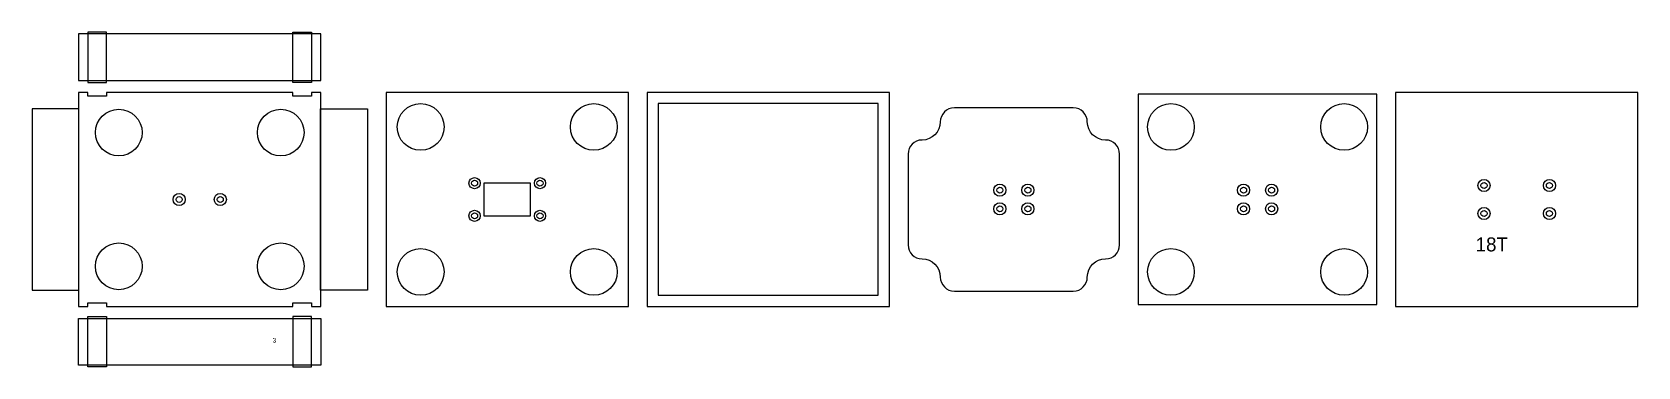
# Model space of a CAD drawing. Header units: millimetres. Extents: x 360 to 2078, y 200 to 558.
import ezdxf

# ---------------------------------------------------------------- set-up
doc = ezdxf.new("R2010")
doc.units = ezdxf.units.MM
for name, color, linetype in [('TEXT', 3, 'Continuous'), ('볼트 구멍', 7, 'Continuous'), ('치구', 7, 'Continuous')]:
    doc.layers.add(name, color=color, linetype=linetype)

msp = doc.modelspace()

# ---------------------------------------------------------------- linework, layer by layer
at = {"layer": '볼트 구멍', "color": 3}
msp.add_lwpolyline([(893.5, 361.5), (893.5, 396.5), (843.5, 396.5), (843.5, 361.5)], close=True, dxfattribs=at)
at = {"layer": '볼트 구멍', "color": 6}
for centre, radius in [((833.5, 396.5), 6), ((903.5, 396.5), 6), ((1395.6, 389), 6.5), ((1425.6, 389), 6.5), ((1656.4, 389), 6.5), ((1686.4, 389), 6.5), ((1913.7, 394), 6.5), ((1983.7, 394), 6.5), ((833.5, 361.5), 6), ((903.5, 361.5), 6), ((1395.6, 369), 6.5), ((1425.6, 369), 6.5), ((1656.4, 369), 6.5), ((1686.4, 369), 6.5), ((1913.7, 364), 6.5), ((1983.7, 364), 6.5)]:
    msp.add_circle(centre, radius, dxfattribs=at)
at = {"layer": '볼트 구멍', "color": 3}
for centre in [(833.5, 396.5), (903.5, 396.5), (1913.7, 394), (1983.7, 394), (517.4, 379), (561.4, 379), (1395.6, 389), (1425.6, 389), (1656.4, 389), (1686.4, 389), (833.5, 361.5), (903.5, 361.5), (1395.6, 369), (1425.6, 369), (1656.4, 369), (1686.4, 369), (1913.7, 364), (1983.7, 364)]:
    msp.add_circle(centre, 3.25, dxfattribs=at)
at = {"layer": '볼트 구멍', "color": 2}
for centre in [(517.4, 379), (561.4, 379)]:
    msp.add_circle(centre, 6.5, dxfattribs=at)
at = {"layer": '치구'}
for points in [[(409.8, 506.4), (669.1, 506.4), (669.1, 556.4), (409.8, 556.4)], [(409.8, 264.4), (419.8, 264.4), (419.8, 268.4), (439.8, 268.4), (439.8, 264.4), (639.1, 264.4), (639.1, 268.4), (659.1, 268.4), (659.1, 264.4), (669.1, 264.4), (669.1, 493.7), (659.1, 493.7), (659.1, 489.7), (639.1, 489.7), (639.1, 493.7), (439.8, 493.7), (439.8, 489.7), (419.8, 489.7), (419.8, 493.7), (409.8, 493.7)], [(738.8, 493.7), (738.8, 264.4), (998.1, 264.4), (998.1, 493.7)], [(1277.4, 264.4), (1277.4, 493.7), (1018.1, 493.7), (1018.1, 264.4)], [(1030.1, 276.4), (1265.4, 276.4), (1265.4, 481.7), (1030.1, 481.7)], [(1543.7, 491.7), (1543.7, 266.4), (1799, 266.4), (1799, 491.7)], [(1819, 493.7), (1819, 264.4), (2078.3, 264.4), (2078.3, 493.7)], [(410, 476.3), (360, 476.3), (360, 281.8), (410, 281.8)], [(668.8, 476.3), (718.8, 476.3), (718.8, 281.8), (668.8, 281.8)], [(409.8, 251.6), (669.1, 251.6), (669.1, 201.6), (409.8, 201.6)]]:
    msp.add_lwpolyline(points, close=True, dxfattribs=at)
at = {"layer": '치구', "color": 1}
for points in [[(419.8, 504.4), (439.8, 504.4), (439.8, 558.4), (419.8, 558.4)], [(659.1, 504.4), (639.1, 504.4), (639.1, 558.4), (659.1, 558.4)], [(419.8, 253.6), (439.8, 253.6), (439.8, 199.6), (419.8, 199.6)], [(659.1, 253.6), (639.1, 253.6), (639.1, 199.6), (659.1, 199.6)]]:
    msp.add_lwpolyline(points, close=True, dxfattribs=at)
at = {"layer": '치구'}
msp.add_lwpolyline([(1297.4, 427.7), (1297.4, 330.4, 0.414213), (1312.4, 315.4, -0.414213), (1331.9, 295.9, 0.414214), (1346.9, 280.9), (1474.2, 280.9, 0.414214), (1489.2, 295.9, -0.414213), (1508.7, 315.4, 0.414213), (1523.7, 330.4), (1523.7, 427.7, 0.414213), (1508.7, 442.7, -0.414213), (1489.2, 462.2, 0.414214), (1474.2, 477.2), (1346.9, 477.2, 0.414214), (1331.9, 462.2, -0.414213), (1312.4, 442.7, 0.414213)], format="xyb", close=True, dxfattribs=at)
for centre in [(775.8, 456.7), (961.1, 456.7), (1578.7, 456.7), (1764, 456.7), (452.8, 450.7), (626.1, 450.7), (452.8, 307.4), (626.1, 307.4), (775.8, 301.4), (961.1, 301.4), (1578.7, 301.4), (1764, 301.4)]:
    msp.add_circle(centre, 25, dxfattribs=at)

# ---------------------------------------------------------------- texts
at = {"layer": 'TEXT', "color": 1}
for s, height, p in [('18T', 15, (1904.7, 323.4)), ('3', 5, (617.4, 225.7))]:
    msp.add_text(s, height=height, dxfattribs=at).set_placement(p)

doc.saveas('drawing.dxf')
